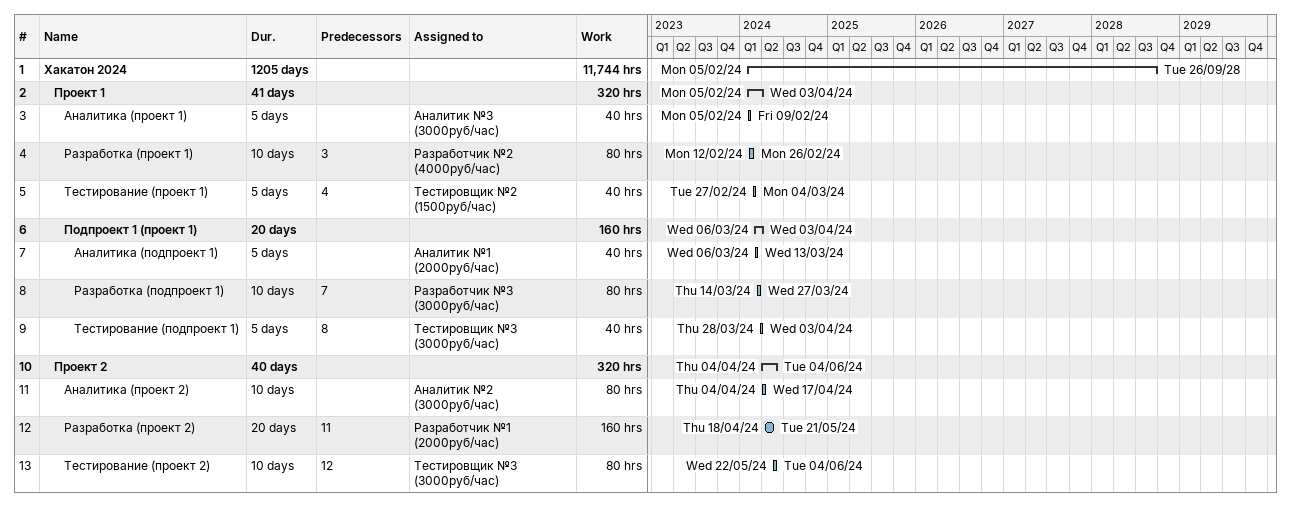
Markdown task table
| ID | Level | Task | Duration | Start | Finish | Predecessors | Resources | Work (h) |
|---|---|---|---|---|---|---|---|---|
| 1 | 1 | **Хакатон 2024** | 1205d | 2024-02-05 | 2028-09-26 |  |  | 11744 |
| 2 | 2 | **Проект 1** | 41d | 2024-02-05 | 2024-04-03 |  |  | 320 |
| 3 | 3 | Аналитика (проект 1) | 5d | 2024-02-05 | 2024-02-09 |  | Аналитик №3 (3000руб/час) | 40 |
| 4 | 3 | Разработка (проект 1) | 10d | 2024-02-12 | 2024-02-26 | 3 | Разработчик №2 (4000руб/час) | 80 |
| 5 | 3 | Тестирование (проект 1) | 5d | 2024-02-27 | 2024-03-04 | 4 | Тестировщик №2 (1500руб/час) | 40 |
| 6 | 3 | **Подпроект 1 (проект 1)** | 20d | 2024-03-06 | 2024-04-03 |  |  | 160 |
| 7 | 4 | Аналитика (подпроект 1) | 5d | 2024-03-06 | 2024-03-13 |  | Аналитик №1 (2000руб/час) | 40 |
| 8 | 4 | Разработка (подпроект 1) | 10d | 2024-03-14 | 2024-03-27 | 7 | Разработчик №3 (3000руб/час) | 80 |
| 9 | 4 | Тестирование (подпроект 1) | 5d | 2024-03-28 | 2024-04-03 | 8 | Тестировщик №3 (3000руб/час) | 40 |
| 10 | 2 | **Проект 2** | 40d | 2024-04-04 | 2024-06-04 |  |  | 320 |
| 11 | 3 | Аналитика (проект 2) | 10d | 2024-04-04 | 2024-04-17 |  | Аналитик №2 (3000руб/час) | 80 |
| 12 | 3 | Разработка (проект 2) | 20d | 2024-04-18 | 2024-05-21 | 11 | Разработчик №1 (2000руб/час) | 160 |
| 13 | 3 | Тестирование (проект 2) | 10d | 2024-05-22 | 2024-06-04 | 12 | Тестировщик №3 (3000руб/час) | 80 |
